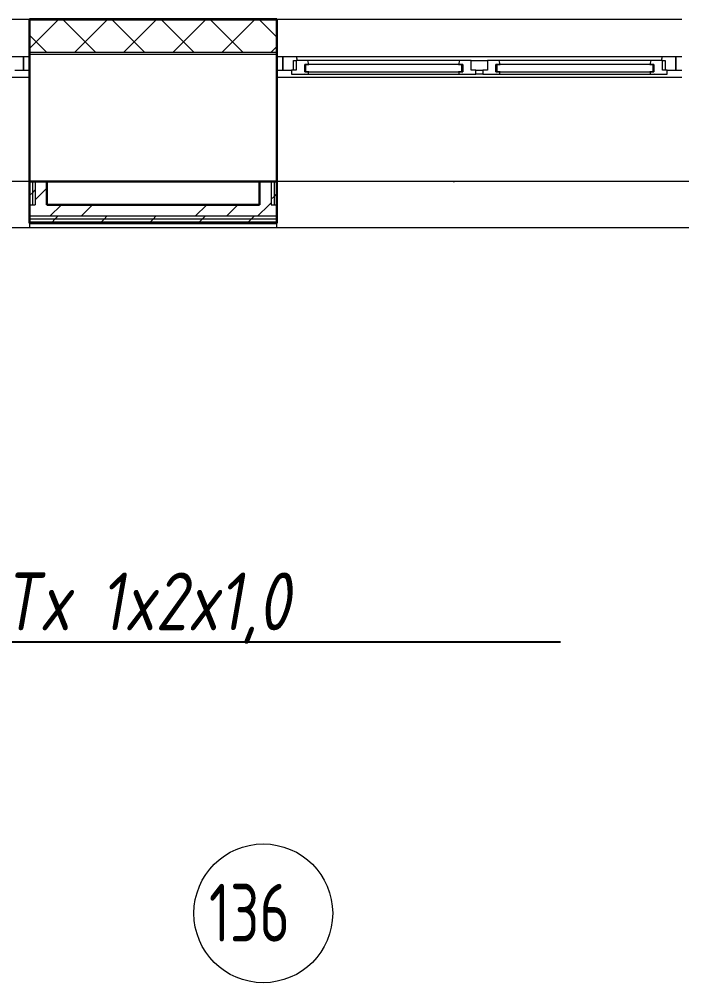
# Model space of a CAD drawing. Header units: millimetres. Extents: x -586848 to 520591, y -385801 to 675781.
# Drawn here: x -8991 to -6127, y -108296 to -104131 of the extents above; entities that cross this region are included whole.
import ezdxf
from ezdxf import colors
from ezdxf.entities.mleader import LeaderData, LeaderLine
from ezdxf.math import Vec2, Vec3

# ---------------------------------------------------------------- set-up
doc = ezdxf.new("R2010")
doc.units = ezdxf.units.MM
doc.linetypes.add('ADSK_Линия сетки', pattern=[25, 20, -2.5, 0, -2.5])
for name, color, linetype, lineweight in [('_ Окна', 7, 'Continuous', 9), ('RC-Выноски', 7, 'Continuous', 0), ('Марки помещений', 252, 'Continuous', 20), ('Ограждение', 252, 'Continuous', 9), ('Окна', 252, 'Continuous', 9), ('Оси', 252, 'Continuous', 9), ('Стены внутренние', 7, 'Continuous', 18), ('Стены наружные', 7, 'Continuous', 18), ('Стены штриховка', 7, 'Continuous', 9)]:
    doc.layers.add(name, color=color, linetype=linetype, lineweight=lineweight)
doc.styles.add('GOST Common_3', font='', dxfattribs={"height": 3.5})
doc.styles.add('RubezhCAD', font='', dxfattribs={"oblique": 10})
doc.styles.get('GOST Common_3').set_extended_font_data('GOST 2.304 type A')
doc.styles.get('RubezhCAD').set_extended_font_data('GOST type A')

# ---------------------------------------------------------------- blocks, each defined once
blk = doc.blocks.new('1 этаж')
at = {"layer": '_ Окна', "color": 251, "lineweight": 18, "true_color": 0x636466}
for p, q in [((-22415.8, 27396.3), (-22475.2, 27396.3)), ((-22415.8, 27338.3), (-22415.8, 27396.3)), ((-21236.4, 27396.3), (-21295.8, 27396.3)), ((-21295.8, 27396.3), (-21295.8, 27338.3)), ((-21249.8, 27338.3), (-21249.8, 27379.3)), ((-21249.8, 27379.3), (-21237.8, 27379.3)), ((-21237.8, 27379.3), (-21237.8, 27338.3)), ((-21187.4, 27379.3), (-21237.8, 27379.3)), ((-21231.8, 27379.3), (-21236.4, 27396.3)), ((-21182.8, 27362.3), (-21187.4, 27379.3)), ((-20531.2, 27379.3), (-20535.8, 27362.3)), ((-20480.8, 27379.3), (-20531.2, 27379.3)), ((-20480.8, 27338.3), (-20480.8, 27379.3)), ((-20410.8, 27379.3), (-20410.8, 27338.3)), ((-20360.4, 27379.3), (-20410.8, 27379.3)), ((-20355.8, 27362.3), (-20360.4, 27379.3)), ((-19704.2, 27379.3), (-19708.8, 27362.3)), ((-19653.8, 27379.3), (-19704.2, 27379.3)), ((-19655.2, 27396.3), (-19659.8, 27379.3)), ((-19595.8, 27396.3), (-19655.2, 27396.3)), ((-19653.8, 27338.3), (-19653.8, 27379.3)), ((-19653.8, 27379.3), (-19641.8, 27379.3)), ((-19641.8, 27379.3), (-19641.8, 27338.3)), ((-19595.8, 27338.3), (-19595.8, 27396.3)), ((-22453.8, 27338.3), (-22415.8, 27338.3)), ((-21295.8, 27338.3), (-21257.8, 27338.3)), ((-21237.8, 27338.3), (-21257.8, 27338.3)), ((-21257.8, 27338.3), (-21257.8, 27321.3)), ((-21200.8, 27330.3), (-21200.8, 27362.3)), ((-21200.8, 27362.3), (-21182.8, 27362.3)), ((-21182.8, 27330.3), (-21200.8, 27330.3)), ((-21185.2, 27321.3), (-21182.8, 27330.3)), ((-20535.8, 27362.3), (-20517.8, 27362.3)), ((-20517.8, 27330.3), (-20535.8, 27330.3)), ((-20535.8, 27330.3), (-20533.4, 27321.3)), ((-20517.8, 27362.3), (-20517.8, 27330.3)), ((-20460.8, 27338.3), (-20480.8, 27338.3)), ((-20460.8, 27321.3), (-20460.8, 27338.3)), ((-20410.8, 27338.3), (-20430.8, 27338.3)), ((-20430.8, 27338.3), (-20430.8, 27321.3)), ((-20373.8, 27330.3), (-20373.8, 27362.3)), ((-20373.8, 27362.3), (-20355.8, 27362.3)), ((-20355.8, 27330.3), (-20373.8, 27330.3)), ((-20358.2, 27321.3), (-20355.8, 27330.3)), ((-19708.8, 27362.3), (-19690.8, 27362.3)), ((-19690.8, 27330.3), (-19708.8, 27330.3)), ((-19708.8, 27330.3), (-19706.4, 27321.3)), ((-19690.8, 27362.3), (-19690.8, 27330.3)), ((-19633.8, 27338.3), (-19653.8, 27338.3)), ((-19633.8, 27321.3), (-19633.8, 27338.3)), ((-19633.8, 27338.3), (-19595.8, 27338.3)), ((-21257.8, 27321.3), (-21201.8, 27321.3)), ((-21201.8, 27321.3), (-21200.8, 27322.3)), ((-21200.8, 27322.3), (-21199.8, 27321.3)), ((-21199.8, 27321.3), (-21185.2, 27321.3)), ((-20533.4, 27321.3), (-20518.8, 27321.3)), ((-20518.8, 27321.3), (-20517.8, 27322.3)), ((-20517.8, 27322.3), (-20516.8, 27321.3)), ((-20516.8, 27321.3), (-20460.8, 27321.3)), ((-20430.8, 27321.3), (-20374.8, 27321.3)), ((-20374.8, 27321.3), (-20373.8, 27322.3)), ((-20373.8, 27322.3), (-20372.8, 27321.3)), ((-20372.8, 27321.3), (-20358.2, 27321.3)), ((-19706.4, 27321.3), (-19691.8, 27321.3)), ((-19691.8, 27321.3), (-19690.8, 27322.3)), ((-19690.8, 27322.3), (-19689.8, 27321.3)), ((-19689.8, 27321.3), (-19633.8, 27321.3))]:
    blk.add_line(p, q, dxfattribs=at)
at = {"layer": '_ Окна', "color": 251, "true_color": 0x636466}
for p, q in [((-22390.8, 27396.3), (-22415.8, 27396.3)), ((-22415.8, 27396.3), (-22415.8, 27338.3)), ((-21295.8, 27396.3), (-21320.8, 27396.3)), ((-21295.8, 27338.3), (-21295.8, 27396.3)), ((-19570.8, 27396.3), (-19595.8, 27396.3)), ((-19595.8, 27396.3), (-19595.8, 27338.3)), ((-22415.8, 27338.3), (-22390.8, 27338.3)), ((-21320.8, 27338.3), (-21295.8, 27338.3)), ((-21197.8, 27362.3), (-21200.8, 27362.3)), ((-21200.8, 27362.3), (-21200.8, 27330.3)), ((-21200.8, 27330.3), (-21197.8, 27330.3)), ((-20520.8, 27362.3), (-21197.8, 27362.3)), ((-21197.8, 27362.3), (-21197.8, 27330.3)), ((-21197.8, 27330.3), (-21197.8, 27362.3)), ((-21197.8, 27330.3), (-20520.8, 27330.3)), ((-20520.8, 27330.3), (-20520.8, 27362.3)), ((-20520.8, 27362.3), (-20520.8, 27330.3)), ((-20517.8, 27362.3), (-20520.8, 27362.3)), ((-20520.8, 27330.3), (-20517.8, 27330.3)), ((-20517.8, 27330.3), (-20517.8, 27362.3)), ((-20370.8, 27362.3), (-20373.8, 27362.3)), ((-20373.8, 27362.3), (-20373.8, 27330.3)), ((-20373.8, 27330.3), (-20370.8, 27330.3)), ((-19693.8, 27362.3), (-20370.8, 27362.3)), ((-20370.8, 27362.3), (-20370.8, 27330.3)), ((-20370.8, 27330.3), (-20370.8, 27362.3)), ((-20370.8, 27330.3), (-19693.8, 27330.3)), ((-19693.8, 27330.3), (-19693.8, 27362.3)), ((-19693.8, 27362.3), (-19693.8, 27330.3)), ((-19690.8, 27362.3), (-19693.8, 27362.3)), ((-19693.8, 27330.3), (-19690.8, 27330.3)), ((-19690.8, 27330.3), (-19690.8, 27362.3)), ((-19595.8, 27338.3), (-19570.8, 27338.3))]:
    blk.add_line(p, q, dxfattribs=at)
at = {"layer": 'Марки помещений', "color": 251, "true_color": 0x636466}
blk.add_circle((-21379.8, 23692.6), 300, dxfattribs=at)
at = {"layer": 'Ограждение', "color": 251, "true_color": 0x636466}
for p, q in [((-22390.8, 27306.3), (-24140.8, 27306.3)), ((-19570.8, 27306.3), (-21320.8, 27306.3)), ((-22390.8, 26856.3), (-24140.8, 26856.3)), ((-19570.8, 26856.3), (-21320.8, 26856.3)), ((-22390.8, 26676.3), (-22390.8, 26656.3)), ((-21320.8, 26656.3), (-21320.8, 26676.3)), ((-11050.8, 26656.3), (-25250.8, 26656.3)), ((-22390.8, 26656.3), (-24140.8, 26656.3)), ((-19570.8, 26656.3), (-21320.8, 26656.3))]:
    blk.add_line(p, q, dxfattribs=at)
at = {"layer": 'Окна', "color": 251, "true_color": 0x636466}
for p, q in [((-19655.2, 27396.3), (-21236.4, 27396.3)), ((-20531.2, 27379.3), (-21187.4, 27379.3)), ((-20480.8, 27379.3), (-20410.8, 27379.3)), ((-19704.2, 27379.3), (-20360.4, 27379.3)), ((-20460.8, 27338.3), (-20430.8, 27338.3)), ((-21201.8, 27321.3), (-21199.8, 27321.3)), ((-21185.2, 27321.3), (-20533.4, 27321.3)), ((-20518.8, 27321.3), (-20516.8, 27321.3)), ((-20430.8, 27321.3), (-20460.8, 27321.3)), ((-20374.8, 27321.3), (-20372.8, 27321.3)), ((-20358.2, 27321.3), (-19706.4, 27321.3)), ((-19691.8, 27321.3), (-19689.8, 27321.3))]:
    blk.add_line(p, q, dxfattribs=at)
at = {"layer": 'Оси', "color": 251, "linetype": 'ADSK_Линия сетки', "ltscale": 100, "true_color": 0x636466}
blk.add_line((-805.8, 26856.3), (-72528.1, 26856.3), dxfattribs=at)
at = {"layer": 'Стены внутренние', "color": 251, "true_color": 0x636466}
for p, q in [((-24140.8, 27558.3), (-22390.8, 27558.3)), ((-21320.8, 27558.3), (-19570.8, 27558.3)), ((-21320.8, 27406.3), (-22390.8, 27406.3))]:
    blk.add_line(p, q, dxfattribs=at)
at = {"layer": 'Стены внутренние', "color": 251, "lineweight": 30, "true_color": 0x636466}
for p, q in [((-21320.8, 27558.3), (-22390.8, 27558.3)), ((-22390.8, 27558.3), (-22390.8, 27416.3)), ((-21320.8, 27416.3), (-21320.8, 27558.3)), ((-22390.8, 26856.3), (-22390.8, 27406.3)), ((-21320.8, 26856.3), (-21320.8, 27406.3)), ((-21395.8, 26856.3), (-22315.8, 26856.3))]:
    blk.add_line(p, q, dxfattribs=at)
at = {"layer": 'Стены внутренние', "color": 251, "linetype": 'Continuous', "lineweight": 9, "true_color": 0x636466}
for p, q in [((-22388.8, 27434), (-22266.5, 27556.3)), ((-22104.9, 27416.3), (-22244.9, 27556.3)), ((-22194.4, 27416.3), (-22054.4, 27556.3)), ((-22191.1, 27558.3), (-22192.3, 27556.3)), ((-21892.7, 27416.3), (-22032.7, 27556.3)), ((-21982.3, 27416.3), (-21842.3, 27556.3)), ((-21956.5, 27558.3), (-21957.6, 27556.3)), ((-21680.6, 27416.3), (-21820.6, 27556.3)), ((-21770.1, 27416.3), (-21630.1, 27556.3)), ((-21468.5, 27416.3), (-21608.5, 27556.3)), ((-21558, 27416.3), (-21418, 27556.3)), ((-21513.2, 27556.3), (-21514.3, 27558.3)), ((-21322.8, 27482.7), (-21396.3, 27556.3)), ((-22317, 27416.3), (-22388.8, 27488.1)), ((-21345.9, 27416.3), (-21322.8, 27439.3))]:
    blk.add_line(p, q, dxfattribs=at)
at = {"layer": 'Стены наружные', "color": 251, "lineweight": 30, "true_color": 0x636466}
for p, q in [((-22390.8, 27416.3), (-22390.8, 27406.3)), ((-21320.8, 27406.3), (-21320.8, 27416.3)), ((-22390.8, 26856.3), (-22390.8, 26681.3)), ((-22315.8, 26856.3), (-22390.8, 26856.3)), ((-22315.8, 26756.3), (-22315.8, 26856.3)), ((-21395.8, 26856.3), (-21395.8, 26756.3)), ((-21320.8, 26856.3), (-21395.8, 26856.3)), ((-21320.8, 26681.3), (-21320.8, 26856.3)), ((-22315.8, 26756.3), (-21395.8, 26756.3)), ((-22390.8, 26676.3), (-22390.8, 26681.3)), ((-22390.8, 26676.3), (-21320.8, 26676.3)), ((-21320.8, 26676.3), (-21320.8, 26681.3))]:
    blk.add_line(p, q, dxfattribs=at)
at = {"layer": 'Стены наружные', "color": 251, "linetype": 'Continuous', "lineweight": 9, "true_color": 0x636466}
for p, q in [((-22365.8, 26778), (-22315.8, 26828)), ((-21395.8, 26849.8), (-21389.3, 26856.3)), ((-22390.8, 26795.6), (-22378.3, 26808.1)), ((-22378.3, 26808.1), (-22365.8, 26820.6)), ((-21345.8, 26779.9), (-21333.3, 26792.4)), ((-21333.3, 26792.4), (-21320.8, 26804.9)), ((-22390.8, 26753), (-22387.6, 26756.3)), ((-22302.6, 26706.3), (-22252.6, 26756.3)), ((-22167.7, 26706.3), (-22117.7, 26756.3)), ((-21674.2, 26706.3), (-21624.2, 26756.3)), ((-21539.3, 26706.3), (-21489.3, 26756.3)), ((-21404.4, 26706.3), (-21354.4, 26756.3)), ((-21354.4, 26756.3), (-21345.8, 26764.8)), ((-22280.5, 26693.8), (-22268, 26706.3)), ((-22068.4, 26693.8), (-22055.9, 26706.3)), ((-21856.2, 26693.8), (-21843.7, 26706.3)), ((-21644.1, 26693.8), (-21631.6, 26706.3)), ((-21432, 26693.8), (-21419.5, 26706.3)), ((-22293, 26681.3), (-22280.5, 26693.8)), ((-22085.9, 26676.3), (-22080.9, 26681.3)), ((-22080.9, 26681.3), (-22068.4, 26693.8)), ((-21868.7, 26681.3), (-21856.2, 26693.8)), ((-21661.6, 26676.3), (-21656.6, 26681.3)), ((-21656.6, 26681.3), (-21644.1, 26693.8)), ((-21444.5, 26681.3), (-21432, 26693.8))]:
    blk.add_line(p, q, dxfattribs=at)
at = {"layer": 'Стены штриховка', "color": 251, "true_color": 0x636466}
for p, q in [((-22388.8, 27416.3), (-22388.8, 27556.3)), ((-22388.8, 27556.3), (-21322.8, 27556.3)), ((-21322.8, 27556.3), (-21322.8, 27416.3)), ((-22390.8, 27416.3), (-21320.8, 27416.3)), ((-22378.3, 26856.3), (-22378.3, 26756.3)), ((-22365.8, 26856.3), (-22365.8, 26756.3)), ((-21345.8, 26856.3), (-21345.8, 26756.3)), ((-21333.3, 26856.3), (-21333.3, 26756.3)), ((-22390.8, 26756.3), (-22365.8, 26756.3)), ((-21345.8, 26756.3), (-21320.8, 26756.3)), ((-21320.8, 26706.3), (-22390.8, 26706.3)), ((-21320.8, 26693.8), (-22390.8, 26693.8)), ((-21320.8, 26681.3), (-22390.8, 26681.3)), ((-22390.8, 26681.3), (-21320.8, 26681.3))]:
    blk.add_line(p, q, dxfattribs=at)
at = {"layer": 'Марки помещений', "color": 251, "true_color": 0x636466, "style": 'GOST Common_3', "width": 0.9}
blk.add_text('136', height=250, dxfattribs=at).set_placement((-21614.7, 23570.3))

msp = doc.modelspace()

# ---------------------------------------------------------------- block references
msp.add_blockref('1 этаж', (13443.4, -131688.8))

# ---------------------------------------------------------------- leaders
at = {"layer": 'RC-Выноски', "linetype": 'Continuous', "ltscale": 15}
ml = msp.add_multileader_mtext('Standard', dxfattribs=at)
ml.set_content('{\\H0.91667x;РЦ8 - }КПСВВнг(А)-LSLTx 1x2x1,0', color=256, style='RubezhCAD')
ml.set_leader_properties()
ml.build(insert=Vec2(0, 0))
ml.multileader.update_dxf_attribs({"has_text_frame": 1, "text_left_attachment_type": 6, "text_right_attachment_type": 6, "dogleg_length": 2, "arrow_head_size": 400, "scale": 100})
ctx = ml.context
ctx.base_point, ctx.scale, ctx.char_height, ctx.arrow_head_size, ctx.landing_gap_size, ctx.plane_origin = Vec3(-12000.4, -106822.5), 100, 250, 400, 100, Vec3(-539334, -145539)
ctx.left_attachment, ctx.right_attachment = 6, 6
notes = []
notes.append((ctx, [(0, (1, 1, 0), (-12200.4, -106822.5), (1, 0), 200, [(0, [(-13596.3, -108069)], 0, [])])]))
ctx.mtext.insert, ctx.mtext.width, ctx.mtext.flow_direction = Vec3(-11900.4, -106522.5), 5324.915, 5
for ctx, leaders in notes:
    for number, flags, end, landing, length, lines in leaders:
        leader = LeaderData()
        leader.index, (leader.has_last_leader_line, leader.has_dogleg_vector, leader.attachment_direction) = number, flags
        leader.last_leader_point, leader.dogleg_vector, leader.dogleg_length = Vec3(end), Vec3(landing), length
        for number, points, colour, breaks in lines:
            line = LeaderLine()
            line.index, line.vertices, line.color, line.breaks = number, Vec3.list(points), colors.encode_raw_color(colour), breaks
            leader.lines.append(line)
        ctx.leaders.append(leader)

doc.saveas('drawing.dxf')
